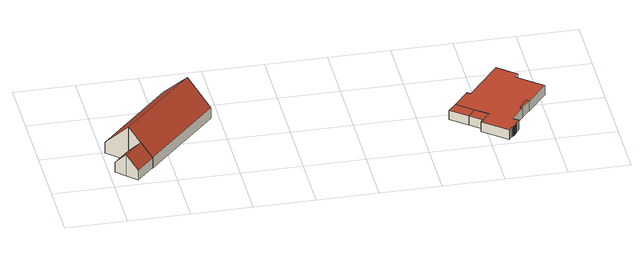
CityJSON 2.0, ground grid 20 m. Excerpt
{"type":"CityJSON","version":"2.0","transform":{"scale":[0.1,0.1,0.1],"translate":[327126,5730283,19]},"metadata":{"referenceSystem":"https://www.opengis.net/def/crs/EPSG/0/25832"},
"CityObjects":{
"building1":{"type":"Building","attributes":{"Geometrietyp2DReferenz":"3000","Gemeindeschluessel":"05170048","function":"31001_2723","roofType":"3100","measuredHeight":7.84},"address":[{"country":"Germany","locality":"Wesel","thoroughfareNumber":"5a","thoroughfareName":"Jöckern"}],"geometry":[{"type":"Solid","lod":"2","boundaries":[[[[0,1,2,3]],[[4,5,1,0]],[[6,7,5,4]],[[8,9,7,6]],[[10,11,9,8]],[[12,13,11,10]],[[3,2,13,12]],[[6,4,0,8]],[[3,12,10,8,0]],[[1,5,7,9,11,13,2]]]],"semantics":{"surfaces":[{"type":"WallSurface"},{"type":"RoofSurface"},{"type":"GroundSurface"}],"values":[[0,0,0,0,0,0,0,1,1,2]]}}]},
"building2":{"type":"Building","attributes":{"name":"Höppenhof","Geometrietyp2DReferenz":"3000","Gemeindeschluessel":"05170048","function":"31001_2720","roofType":"3100","measuredHeight":12.19},"address":[{"country":"Germany","locality":"Wesel","thoroughfareNumber":"5","thoroughfareName":"Jöckern"}],"geometry":[{"type":"Solid","lod":"2","boundaries":[[[[14,15,16,17]],[[18,19,15,14]],[[20,21,19,18]],[[22,23,21,20]],[[24,25,23,22]],[[26,27,25,24]],[[17,16,27,26]],[[14,17,26,24,18]],[[22,20,18,24]],[[15,19,21,23,25,27,16]]]],"semantics":{"surfaces":[{"type":"WallSurface"},{"type":"RoofSurface"},{"type":"GroundSurface"}],"values":[[0,0,0,0,0,0,0,1,1,2]]}}]},
"building3":{"type":"Building","attributes":{"Geometrietyp2DReferenz":"3000","Gemeindeschluessel":"05170048","function":"31001_2463","roofType":"1000","measuredHeight":3.44},"address":[{"country":"Germany","locality":"Wesel","thoroughfareNumber":"6","thoroughfareName":"Jöckern"}],"geometry":[{"type":"Solid","lod":"2","boundaries":[[[[28,29,30,31]],[[32,33,29,28]],[[34,35,33,32]],[[31,30,35,34]],[[32,28,31,34]],[[29,33,35,30]]]],"semantics":{"surfaces":[{"type":"WallSurface"},{"type":"RoofSurface"},{"type":"GroundSurface"}],"values":[[0,0,0,0,1,2]]}}]},
"building4":{"type":"Building","attributes":{"Geometrietyp2DReferenz":"3000","Gemeindeschluessel":"05170048","function":"31001_1010","roofType":"1000","measuredHeight":3.46},"address":[{"country":"Germany","locality":"Wesel","thoroughfareNumber":"6","thoroughfareName":"Jöckern"}],"geometry":[{"type":"Solid","lod":"2","boundaries":[[[[36,37,30,31]],[[38,39,37,36]],[[28,29,39,38]],[[31,30,29,28]],[[38,36,31,28]],[[37,39,29,30]]]],"semantics":{"surfaces":[{"type":"WallSurface"},{"type":"RoofSurface"},{"type":"GroundSurface"}],"values":[[0,0,0,0,1,2]]}}]},
"building5":{"type":"Building","attributes":{"Gemeindeschluessel":"05170048","Geometrietyp2DReferenz":"3000","function":"31001_1010"},"address":[{"country":"Germany","locality":"Wesel","thoroughfareNumber":"6","thoroughfareName":"Jöckern"}],"children":["building5-1","building5-2"]},
"building5-1":{"type":"BuildingPart","attributes":{"roofType":"1000","measuredHeight":3.52},"parents":["building5"],"geometry":[{"type":"MultiSurface","lod":"2","boundaries":[[[40,41,42,43]],[[44,45,41,40]],[[46,47,45,44]],[[48,49,47,46]],[[50,51,49,48]],[[52,53,51,50]],[[54,55,53,52]],[[56,57,55,54]],[[58,59,57,56]],[[60,61,59,58]],[[62,63,61,60]],[[64,65,63,62]],[[66,67,65,64]],[[68,69,70,71]],[[72,73,69,68]],[[74,75,73,72]],[[76,77,75,74]],[[78,79,77,76]],[[80,81,79,78]],[[82,83,81,80]],[[84,85,83,82]],[[86,87,85,84]],[[88,89,87,86]],[[90,91,89,88]],[[92,93,91,90]],[[94,95,93,92]],[[96,97,95,94]],[[98,99,97,96]],[[100,101,99,98]],[[102,103,101,100]],[[104,105,103,102]],[[106,107,105,104]],[[108,109,107,106]],[[43,42,109,108]],[[106,104,102,100,98,96,94,92,90,88,86,84,82,80,78,76,74,72,68,71,110,111,66,64,62,60,58,56,54,52,50,48,46,44,40,43,108]],[[41,45,47,49,51,53,55,57,59,61,63,65,67,112,113,70,69,73,75,77,79,81,83,85,87,89,91,93,95,97,99,101,103,105,107,109,42]],[[114,115,112,67]],[[66,111,115,114]],[[115,116,113,112]],[[111,110,116,115]],[[116,117,70,113]],[[110,71,117,116]]],"semantics":{"surfaces":[{"type":"WallSurface"},{"type":"RoofSurface"},{"type":"GroundSurface"},{"type":"ClosureSurface"}],"values":[0,0,0,0,0,0,0,0,0,0,0,0,0,0,0,0,0,0,0,0,0,0,0,0,0,0,0,0,0,0,0,0,0,0,1,2,0,3,0,3,0,3]}}]},
"building5-2":{"type":"BuildingPart","attributes":{"roofType":"1000","measuredHeight":3.59},"address":[{"country":"Germany","locality":"Wesel","thoroughfareNumber":"6","thoroughfareName":"Jöckern"}],"parents":["building5"],"geometry":[{"type":"MultiSurface","lod":"2","boundaries":[[[118,117,114,119]],[[119,120,121,118]],[[115,114,117,116]],[[121,120,111,110]],[[115,116,110,111]],[[120,119,66,111]],[[114,115,111,66]],[[118,121,110,71]],[[116,117,71,110]]],"semantics":{"surfaces":[{"type":"WallSurface"},{"type":"RoofSurface"},{"type":"GroundSurface"},{"type":"ClosureSurface"}],"values":[0,1,2,0,3,0,3,0,3]}}]}
},
"vertices":[
[47,50,86],[47,50,8],[79,20,8],[79,20,43],[16,79,43],[16,79,8],[73,140,43],[73,140,8],[105,110,86],[105,110,8],[136,82,45],[136,82,8],[137,81,43],[137,81,8],
[73,140,125],[73,140,4],[136,82,4],[136,82,43],[72,141,126],[72,141,4],[9,200,43],[9,200,4],[247,447,43],[247,447,4],[310,388,126],[310,388,4],[373,328,43],[373,328,4],
[1147,107,52],[1147,107,18],[1172,138,18],[1172,138,52],[1093,150,52],[1093,150,18],[1119,181,52],[1119,181,18],
[1210,107,52],[1210,107,18],[1185,76,52],[1185,76,18],
[1180,72,51],[1180,72,16],[1177,67,16],[1177,67,51],[1181,71,51],[1181,71,16],[1185,76,51],[1185,76,16],[1210,107,51],[1210,107,16],[1172,138,51],[1172,138,16],[1119,181,51],[1119,181,16],[1168,242,51],[1168,242,16],[1179,233,51],[1179,233,16],[1286,365,51],[1286,365,16],[1346,316,51],[1346,316,16],[1333,301,51],[1333,301,16],[1415,233,51],[1415,233,16],[1348,151,51],[1348,151,16],[1279,66,51],[1279,66,16],[1320,117,16],[1320,117,51],[1295,53,51],[1295,53,16],[1292,50,51],[1292,50,16],[1285,42,51],[1285,42,16],[1284,39,51],[1284,39,16],[1283,36,51],[1283,36,16],[1282,34,51],[1282,34,16],[1281,32,51],[1281,32,16],[1279,29,51],[1279,29,16],[1278,27,51],[1278,27,16],[1277,26,51],[1277,26,16],[1275,24,51],[1275,24,16],[1273,22,51],[1273,22,16],[1271,20,51],[1271,20,16],[1269,18,51],[1269,18,16],[1266,17,51],[1266,17,16],[1264,15,51],[1264,15,16],[1263,15,51],[1263,15,16],[1257,7,51],[1257,7,16],[1254,4,51],[1254,4,16],[1312,123,51],[1340,158,51],[1340,158,16],[1312,123,16],[1348,151,18],[1340,158,18],[1312,123,18],[1320,117,18],
[1320,117,54],[1348,151,54],[1340,158,54],[1312,123,54]
]}
